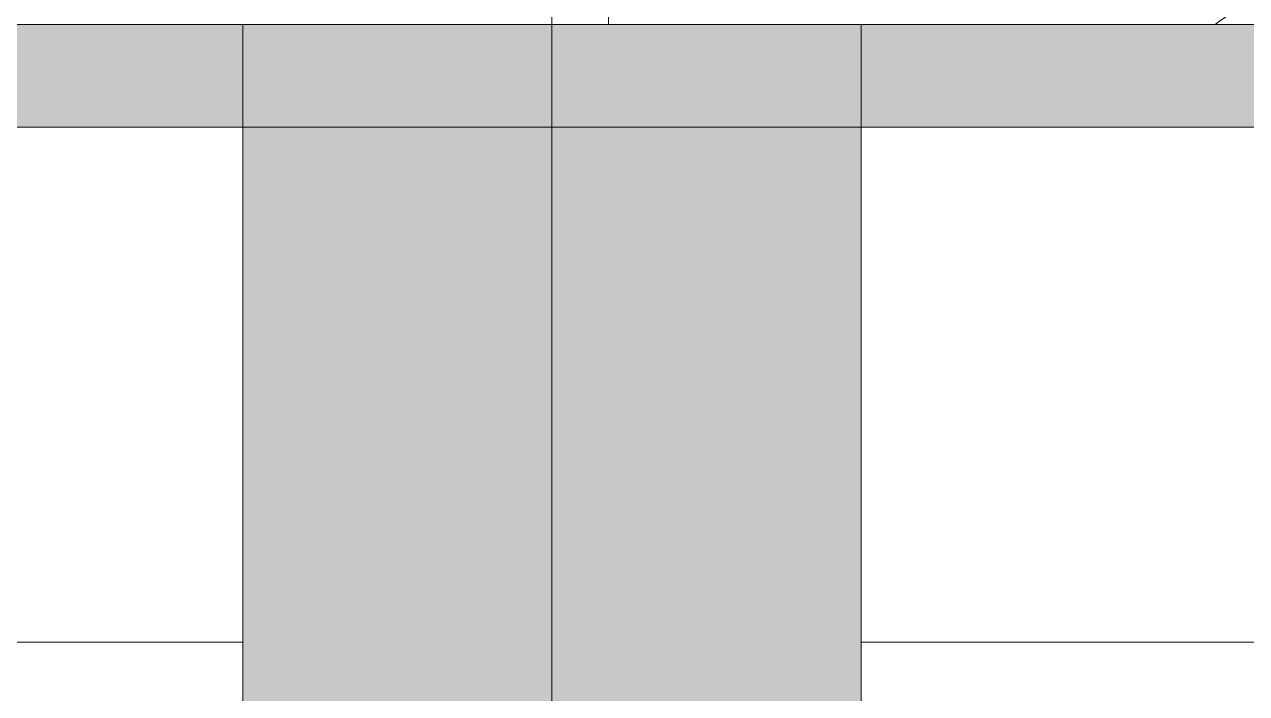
# Model space of a CAD drawing. Header units: millimetres. Extents: x 485872 to 486142, y -52344 to -52207.
# Drawn here: x 486101.527 to 486102.713, y -52328.027 to -52327.377 of the extents above; entities that cross this region are included whole.
import ezdxf

# ---------------------------------------------------------------- set-up
doc = ezdxf.new("R2010")
doc.units = ezdxf.units.MM
doc.header["$LTSCALE"] = 15
doc.linetypes.add('DASHDOTX2', pattern=[50.8, 25.4, -12.7, 0, -12.7])
doc.layers.add('JJ2', color=3, linetype='Continuous')

# ---------------------------------------------------------------- blocks, each defined once
blk = doc.blocks.new('elevation sofa')
at = {"layer": 'JJ2', "color": 137, "lineweight": 5}
blk.add_arc((716314.8, -15897), 75.5, 49.737, 130.252, dxfattribs=at)

msp = doc.modelspace()

# ---------------------------------------------------------------- hatches: boundary and pattern name
at = {"linetype": 'Continuous', "lineweight": 13}
h = msp.add_hatch(color=256, dxfattribs=at)
h.dxf.hatch_style = 1
h.paths.add_polyline_path([(486095.7389, -52327.3766), (486095.7389, -52327.4766), (486127.3389, -52327.4766), (486127.3389, -52327.5766), (486127.3389, -52327.3766)])
h = msp.add_hatch(color=256, dxfattribs=at)
h.dxf.hatch_style = 1
h.paths.add_polyline_path([(486101.7389, -52328.1766), (486102.3389, -52328.1766), (486102.3389, -52327.3766), (486101.7389, -52327.3766)])

# ---------------------------------------------------------------- linework, layer by layer
at = {"color": 6, "linetype": 'DASHDOTX2', "lineweight": 13}
msp.add_line((486102.0389, -52306.3766), (486102.0389, -52331.6766), dxfattribs=at)
at = {"linetype": 'Continuous', "lineweight": 13}
for points in [[(486102.0939, -52324.6766), (486102.0939, -52327.3766)], [(486095.7389, -52327.3766), (486127.3389, -52327.3766), (486127.3389, -52327.5766), (486127.3389, -52327.5766), (486127.3389, -52327.4766), (486095.7389, -52327.4766)], [(486096.3389, -52327.9766), (486101.7389, -52327.9766)], [(486102.3389, -52327.9766), (486107.7389, -52327.9766)]]:
    msp.add_lwpolyline(points, dxfattribs=at)
msp.add_lwpolyline([(486101.7389, -52328.1766), (486102.3389, -52328.1766), (486102.3389, -52327.3766), (486101.7389, -52327.3766)], close=True, dxfattribs=at)

# ---------------------------------------------------------------- block references
at = {"linetype": 'Continuous', "lineweight": 13, "xscale": 0.001, "yscale": 0.001, "zscale": 0.001}
msp.add_blockref('elevation sofa', (485386.4166, -52311.5373), dxfattribs=at)

doc.saveas('drawing.dxf')
